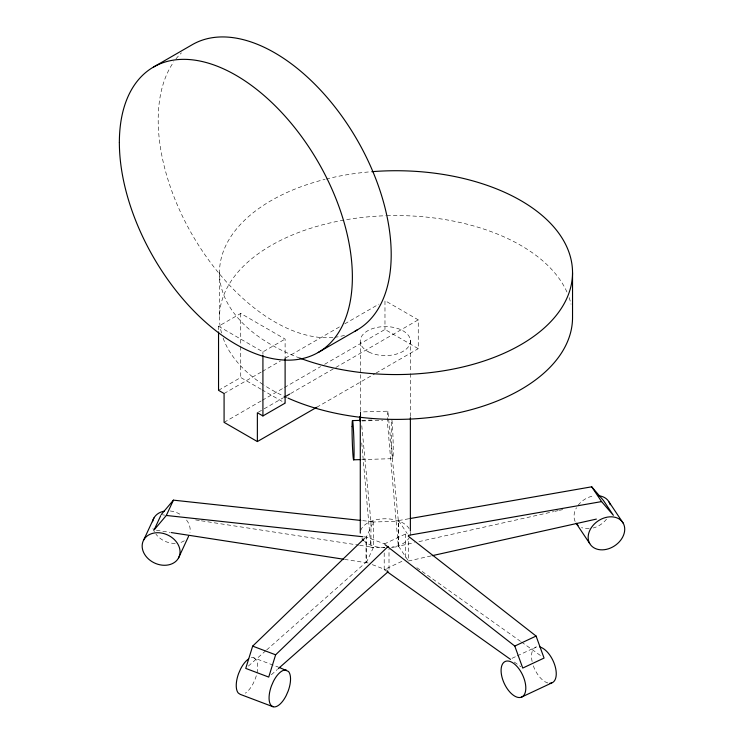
<?xml version="1.0" encoding="UTF-8"?>
<svg xmlns="http://www.w3.org/2000/svg" width="744" height="744" viewBox="0 0 744 744"><rect width="100%" height="100%" fill="white"/><g stroke="black" fill="none" stroke-linecap="round" stroke-linejoin="round"><path stroke-width="0.56" stroke-dasharray="3.72 2.79" d="M360.236 415.366L360.477 411.971L387.894 411.172L398.375 521.274L398.375 546.896L391.521 547.1M387.894 411.172L387.261 420.23L398.375 546.896M344.519 559.367L366.318 562.743L366.318 537.121L373.423 521.804L361.928 520.558M366.318 562.743L373.423 547.426L373.423 521.804M248.357 666.094L265.794 650.712M266.659 649.949L366.029 562.278L366.029 536.917L384.834 544.022M271.337 674.771L277.438 669.395M218.541 329.685L218.541 326.253L240.731 313.447L285.11 339.069L285.11 358.515M218.541 326.253L262.92 351.884L285.11 339.069M218.541 390.312L240.731 377.506L260.958 389.186M224.084 393.52L261.349 372M262.353 371.423L280.451 360.979M285.473 358.078L340.752 326.16M344.77 323.845L378.938 304.119M224.084 422.35L261.293 400.867M262.297 400.281L283.408 388.098M284.422 387.512L320.618 366.615M324.635 364.29L384.974 329.462L418.258 348.676L418.258 319.855L384.974 300.632L384.974 329.462M258.335 412.176L263.162 409.395M264.129 408.837L283.585 397.603M290.616 393.539L334.837 368.01M335.842 367.434L418.258 319.855M316.702 407.312L375.023 373.637M376.027 373.06L418.258 348.676M384.202 544.013L405.508 534.015L407.34 535.438M384.202 552.922L384.202 569.634L403.481 560.595M511.984 658.338L516.178 656.366M517.229 655.873L536.126 647.01M408.819 518.763L398.533 520.558L398.533 546.18L414.389 542.646M418.918 541.641L553.666 511.621M554.792 511.37L558.195 510.616M559.321 510.365L562.724 509.603M431.064 555.926L408.419 560.976L408.419 538.693M361.696 420.332L372.065 420.025M362.123 420.964L382.686 420.36M361.714 459.569L392.823 458.657M361.779 425.735L370.949 522.074L398.375 521.274M361.751 442.913L370.949 547.696L384.657 547.296M364.011 536.87L366.318 537.121M162.378 514.783L164.666 515.136M195.635 519.926L200.229 520.633M201.373 520.809L358.515 545.12M359.659 545.296L373.423 547.426M156.417 530.267L170.181 532.397M366.029 562.278L368.122 563.069M372.298 564.64L389.01 570.955L389.01 549.053M251.333 657.743A19.762 8.835 -69.3 0 1 253.723 657.789L278.079 666.987M261.944 389.754L285.11 403.127M253.723 657.789L255.657 659.072A19.26 8.612 -69.3 0 1 255.341 678.649L253.304 683.29A19.762 8.835 -69.3 0 1 245.315 693.194M416.817 567.672L520.493 641.328M521.442 641.998L541.232 656.059M384.202 569.634L386.089 570.974M514.262 662.039L520.865 666.726M398.533 520.558L407.182 533.504M398.533 546.18L407.805 560.046M360.477 411.971L360.803 415.412M410.372 340.082L410.372 372.502M410.372 373.655L410.372 416.491M405.508 534.015L405.508 558.521M370.949 522.074L370.949 547.696M360.282 342.091L360.282 416.184M262.92 351.884L262.92 354.172M240.731 313.447L240.731 345.476M240.731 346.62L240.731 377.506M219.48 272.648L219.48 317.483M344.509 335.339A164.759 95.12 60 0 1 335.312 337.209M332.949 337.469A164.759 95.12 60 0 1 192.324 234.899A164.759 95.12 60 0 1 173.808 61.817M175.937 58.962A164.759 95.12 60 0 1 181.434 52.871M286.97 397.64A176.523 101.919 0 0 1 264.064 385.187M263.078 384.546A176.523 101.919 0 0 1 222.884 337.395M221.535 333.005A176.523 101.919 0 0 1 385.662 215.741M386.815 215.704A176.523 101.919 0 0 1 567.467 293.238M569.132 297.572A176.523 101.919 0 0 1 571.02 304.184M299.906 358.134A176.523 101.919 0 0 1 220.057 264.39A176.523 101.919 0 0 1 325.082 179.313M326.197 179.034A176.523 101.919 0 0 1 370.661 171.78M409.609 536.963A25.11 14.499 0 0 1 391.4 547.333M384.89 547.761A25.11 14.499 0 0 1 364.514 541.372M360.682 530.5A25.11 14.499 0 0 1 383.588 518.81A25.11 14.499 0 0 1 409.07 528.556M410.372 532.258A25.11 14.499 0 0 1 409.972 536.043M391.883 420.044A19.614 0.809 88.3 0 1 393.232 450.055A19.614 0.809 88.3 0 1 391.921 450.548A19.614 0.809 88.3 0 1 391.465 420.202M547.909 682.992A19.614 10.1 64.9 0 1 533.169 665.35M532.127 661.556A19.614 10.1 64.9 0 1 538.879 646.787M606.527 519.126A19.614 14.945 -33.8 0 1 593.247 527.989M589.192 528.677A19.614 14.945 -33.8 0 1 581.538 527.543M575.14 521.544A19.614 14.945 -33.8 0 1 576.488 507.696M578.116 505.269A19.614 14.945 -33.8 0 1 594.261 495.839M184.326 540.739A19.614 15.466 24.9 0 1 179.211 542.888M175.221 543.399A19.614 15.466 24.9 0 1 155.952 534.192M154.389 531.802A19.614 15.466 24.9 0 1 152.418 525.906M170.227 510.97A19.614 15.466 24.9 0 1 181.555 515.266M186.567 520.056A19.614 15.466 24.9 0 1 189.98 532.499M368.847 352.024A25.11 14.499 0 0 0 409.972 343.858A25.11 14.499 0 0 0 377.162 327.379A25.11 14.499 0 0 0 368.847 352.024"/><path stroke-width="1.12" d="M359.836 421.03L360.152 416.501M364.365 538.526L252.662 646.127L245.743 668.4L268.724 677.087L275.633 654.804L388.173 546.403M143.787 539.828L153.934 517.954M154.594 528.891L160.751 515.62M154.12 529.914L166.321 515.462L173.426 500.145L360.775 520.437M178.43 558.167A19.614 15.466 24.9 0 0 159.095 532.76A19.614 15.466 24.9 0 0 145.796 556.066A19.614 15.466 24.9 0 0 178.43 558.167L188.576 536.294M161.225 514.606L173.426 500.145M278.312 668.624L388.136 571.727M153.487 67.072L192.324 44.649A164.759 95.12 60 0 1 358.041 141.453A164.759 95.12 60 0 1 355.111 331.099M318.246 352.442L357.083 330.02M284.589 397.026L289.611 394.125M218.541 331.973L218.541 390.312L224.084 393.52L224.084 422.35L257.368 441.564L257.368 412.734L262.92 415.942L285.11 403.127L285.11 358.515M257.368 441.564L316.702 407.312M514.783 646.062L536.089 636.064L544.059 658.068L522.744 668.066L514.783 646.062L385.113 544.729M521.219 697.258A19.614 10.1 64.9 0 0 517.908 667.498A19.614 10.1 64.9 0 0 501.233 673.069A19.614 10.1 64.9 0 0 521.219 697.258L551.667 682.973M432.199 555.675L596.381 519.098M409.963 518.559L591.703 486.809L603.486 500.526L613.372 515.313L601.589 501.596L591.703 486.809M408.419 535.345L601.589 501.596M352.479 420.602L360.542 420.36M353.651 459.811L360.561 459.606M166.321 515.462L362.867 536.74M171.325 532.574L343.375 559.19M252.662 646.127L275.633 654.804M279.139 667.387L288.486 671.479A19.26 8.612 -69.3 0 1 288.161 691.055L286.133 695.696A19.762 8.835 -69.3 0 1 273.057 706.754L240.238 694.357L238.303 693.064A19.26 8.612 -69.3 0 1 238.619 673.487L240.656 668.847A19.762 8.835 -69.3 0 1 248.645 658.942M273.057 706.754L271.123 705.461A19.26 8.612 -69.3 0 1 271.448 685.894L273.476 681.244A19.762 8.835 -69.3 0 1 286.552 670.186M387.029 571.643L510.496 659.361M408.251 536.154L536.089 636.064M609.048 501.986L623.165 523.116A19.614 14.945 -33.8 0 1 604.5 549.686A19.614 14.945 -33.8 0 1 591.657 527.189A19.614 14.945 -33.8 0 1 623.165 523.116M576.228 523.376L589.713 543.548M572.536 272.648L572.536 317.483A176.523 101.919 0 0 1 473.788 408.977A176.523 101.919 0 0 1 288.021 398.105M410.372 417.644L410.372 531.104M360.282 416.184L360.282 533.113M262.92 355.316L262.92 415.942M371.814 171.687A176.523 101.919 0 0 1 568.314 294.791A176.523 101.919 0 0 1 299.906 358.134M363.639 540.572A25.11 14.499 0 0 1 362.17 538.861M539.884 646.992A19.614 10.1 64.9 0 1 555.201 666.531A19.614 10.1 64.9 0 1 549.872 683.252M598.901 495.792A19.614 14.945 -33.8 0 1 610.173 504.72M578.079 525.431A19.614 14.945 -33.8 0 1 576.107 523.237M152.539 521.749A19.614 15.466 24.9 0 1 164.443 511.128M119.365 142.495A164.759 95.12 60 0 0 294.113 359.891A164.759 95.12 60 0 0 294.113 126.88A164.759 95.12 60 0 0 119.365 142.495M352.079 426.554A19.614 0.809 88.3 0 0 353.419 459.215A19.614 0.809 88.3 0 0 353.688 434.84A19.614 0.809 88.3 0 0 352.079 426.554"/></g></svg>
